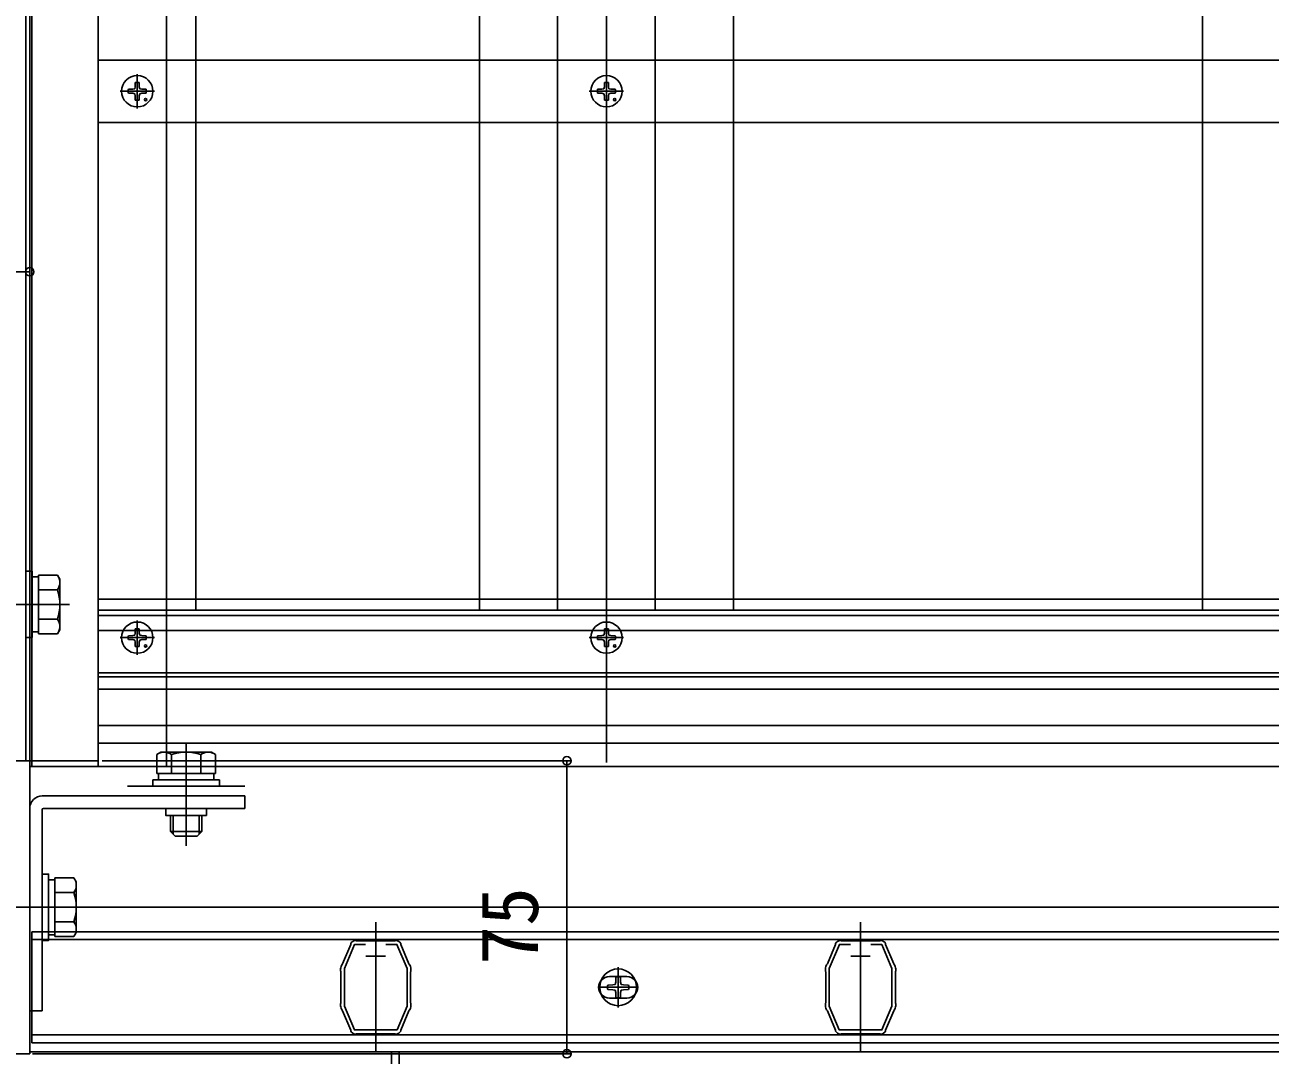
# Model space of a CAD drawing. Units: millimetres, scale not verified. Extents: x -875 to 875, y -1304 to 1296.
# Drawn here: x -591.7 to -273.2, y -1038.6 to -774.9 of the extents above; entities that cross this region are included whole.
import ezdxf
from ezdxf.enums import TextEntityAlignment as Align

# ---------------------------------------------------------------- set-up
doc = ezdxf.new("R2010")
doc.units = ezdxf.units.MM
doc.header["$LTSCALE"] = 8
for name, color, linetype in [('0-2_YKK_11', 7, 'Continuous'), ('0-4_YKK_12', 2, 'Continuous'), ('0-5_YKK_13', 4, 'Continuous'), ('0-6_YKK_D', 6, 'Continuous')]:
    doc.layers.add(name, color=color, linetype=linetype)
doc.styles.add('ＭＳ ゴシック', font='')
doc.styles.get('ＭＳ ゴシック').set_extended_font_data('MS Gothic')

msp = doc.modelspace()

# ---------------------------------------------------------------- linework, layer by layer
at = {"layer": '0-2_YKK_11'}
for p, q in [((-502, -1015.7), (-502, -1010.7)), ((-378, -1015.7), (-378, -1010.7)), ((-504.5, -1013.2), (-499.5, -1013.2)), ((-380.5, -1013.2), (-375.5, -1013.2))]:
    msp.add_line(p, q, dxfattribs=at)
msp.add_lwpolyline([(-590.5, -963.2), (-665.5, -963.2), (-665.5, -1038.2), (-590.5, -1038.2)], close=True, dxfattribs=at)
for points in [[(-507.22, -1009.207), (-507.071, -1009.253), (-506.943, -1009.3), (-497.057, -1009.3), (-496.929, -1009.253), (-496.78, -1009.207)], [(-383.22, -1009.207), (-383.071, -1009.253), (-382.943, -1009.3), (-373.057, -1009.3), (-372.929, -1009.253), (-372.78, -1009.207)], [(-510.883, -1015.901), (-510.683, -1015.424), (-510.585, -1015.321), (-510.488, -1015.219), (-508.409, -1010.275), (-508.403, -1010.138), (-508.388, -1009.983)], [(-504.59, -1010.2), (-507.402, -1010.2), (-510, -1016.382), (-510, -1026.018), (-507.444, -1032.1), (-496.556, -1032.1), (-494, -1026.019), (-494, -1016.382), (-496.598, -1010.2), (-499.41, -1010.2)], [(-495.612, -1009.983), (-495.597, -1010.138), (-495.591, -1010.275), (-493.512, -1015.219), (-493.415, -1015.321), (-493.317, -1015.424), (-493.117, -1015.901)], [(-386.883, -1015.901), (-386.683, -1015.424), (-386.585, -1015.321), (-386.488, -1015.219), (-384.409, -1010.275), (-384.403, -1010.138), (-384.388, -1009.983)], [(-380.59, -1010.2), (-383.402, -1010.2), (-386, -1016.382), (-386, -1026.018), (-383.444, -1032.1), (-372.556, -1032.1), (-370, -1026.019), (-370, -1016.382), (-372.598, -1010.2), (-375.41, -1010.2)], [(-371.612, -1009.983), (-371.597, -1010.138), (-371.591, -1010.275), (-369.512, -1015.219), (-369.415, -1015.321), (-369.317, -1015.424), (-369.117, -1015.901)], [(-511, -1025.918), (-511, -1025.4), (-510.95, -1025.268), (-510.9, -1025.135), (-510.9, -1017.265), (-510.95, -1017.132), (-511, -1017), (-511, -1016.482)], [(-493, -1016.482), (-493, -1017), (-493.05, -1017.132), (-493.1, -1017.265), (-493.1, -1025.135), (-493.05, -1025.268), (-493, -1025.4), (-493, -1025.918)], [(-387, -1025.918), (-387, -1025.4), (-386.95, -1025.268), (-386.9, -1025.135), (-386.9, -1017.265), (-386.95, -1017.132), (-387, -1017), (-387, -1016.482)], [(-369, -1016.482), (-369, -1017), (-369.05, -1017.132), (-369.1, -1017.265), (-369.1, -1025.135), (-369.05, -1025.268), (-369, -1025.4), (-369, -1025.918)], [(-508.387, -1032.417), (-508.403, -1032.262), (-508.409, -1032.125), (-510.488, -1027.181), (-510.585, -1027.079), (-510.683, -1026.976), (-510.883, -1026.499)], [(-493.117, -1026.499), (-493.317, -1026.976), (-493.415, -1027.079), (-493.512, -1027.181), (-495.591, -1032.125), (-495.597, -1032.262), (-495.612, -1032.417)], [(-384.387, -1032.417), (-384.403, -1032.262), (-384.409, -1032.125), (-386.488, -1027.181), (-386.585, -1027.079), (-386.683, -1026.976), (-386.883, -1026.499)], [(-369.117, -1026.499), (-369.317, -1026.976), (-369.415, -1027.079), (-369.512, -1027.181), (-371.591, -1032.125), (-371.597, -1032.262), (-371.612, -1032.417)], [(-497.057, -1033.1), (-506.943, -1033.1), (-507.071, -1033.147), (-507.22, -1033.192)], [(-496.78, -1033.192), (-496.928, -1033.147), (-497.057, -1033.1)], [(-373.057, -1033.1), (-382.943, -1033.1), (-383.071, -1033.147), (-383.22, -1033.192)], [(-372.78, -1033.192), (-372.928, -1033.147), (-373.057, -1033.1)]]:
    msp.add_lwpolyline(points, dxfattribs=at)
for centre, start, end in [((-507.07, -1010.7), 95.73914, 151.44347), ((-496.93, -1010.7), 28.55592, 84.26083), ((-383.07, -1010.7), 95.73914, 151.44347), ((-372.93, -1010.7), 28.55592, 84.26083), ((-509.5, -1016.482), 157.21234, 180.00008), ((-494.5, -1016.482), 360, 22.78773), ((-385.5, -1016.482), 157.21234, 180.00008), ((-370.5, -1016.482), 360, 22.78773), ((-509.5, -1025.918), 179.99998, 202.78771), ((-494.5, -1025.918), 337.21255, 0.00006), ((-385.5, -1025.918), 179.99998, 202.78771), ((-370.5, -1025.918), 337.21255, 0.00006), ((-507.07, -1031.7), 208.55565, 264.26079), ((-496.93, -1031.7), 275.73925, 331.44438), ((-383.07, -1031.7), 208.55565, 264.26079), ((-372.93, -1031.7), 275.73925, 331.44438)]:
    msp.add_arc(centre, 1.5, start, end, dxfattribs=at)
at = {"layer": '0-4_YKK_12'}
for p, q in [((-591.5, -400.7), (-591.5, -963.2)), ((-590.5, -400.7), (-590.5, -963.2)), ((-590, -401.2), (-590, -964.7)), ((-555.5, -401.2), (-555.5, -964.7)), ((-443, -406.7), (-443, -963.7)), ((-475.5, -924.7), (-475.5, -537.2)), ((-455.5, -924.7), (-455.5, -537.2)), ((-430.5, -924.7), (-430.5, -537.2)), ((-410.5, -924.7), (-410.5, -537.2)), ((-290.5, -924.7), (-290.5, -537.2)), ((-573, -964.7), (-573, -924.7)), ((413.699, -924.7), (-573, -924.7)), ((413.699, -926), (-573, -926)), ((413.699, -940.7), (-573, -940.7)), ((413.699, -941.7), (-573, -941.7)), ((-590.5, -964.7), (413.699, -964.7)), ((-590.5, -1037.7), (-590.5, -964.7)), ((-535.5, -969.7), (-565.5, -969.7)), ((-535.5, -972.2), (-565.5, -972.2)), ((-685.5, -1000.7), (729.5, -1000.7)), ((-502, -1004.5), (-502, -1037.9)), ((-378, -1004.5), (-378, -1037.9)), ((-590, -1007), (-590, -1035.4)), ((-590, -1007), (4.003, -1007)), ((-590, -1009), (4.213, -1009)), ((-437.75, -1018.445), (-442.25, -1018.445)), ((-437.75, -1023.945), (-442.25, -1023.945)), ((-590, -1033.4), (6.5, -1033.4)), ((413.699, -1037.7), (-590.5, -1037.7)), ((-590, -1035.4), (6.5, -1035.4)), ((-498, -1037.7), (-498, -1056.2))]:
    msp.add_line(p, q, dxfattribs=at)
for points in [[(-548, -400.7), (-548, -408.7), (-548, -924.7)], [(-573, -954.162), (-554.5, -954.162), (413.699, -954.162)], [(-573, -958.7), (-554.5, -958.7), (413.699, -958.7)], [(-665, -963.2), (-590.5, -963.2), (-573, -963.2)]]:
    msp.add_lwpolyline(points, dxfattribs=at)
for centre, start, end in [((-442.25, -1021.195), 90, 270), ((-437.75, -1021.195), 270, 90)]:
    msp.add_arc(centre, 2.75, start, end, dxfattribs=at)
at = {"layer": '0-5_YKK_13'}
for p, q in [((-573, -408.7), (-573, -944.866)), ((-555.5, -783.866), (-573, -783.866)), ((-555.5, -783.866), (413.699, -783.866)), ((-563.5, -789.621), (-563.519, -790.729)), ((-563, -796.266), (-563, -787.466)), ((-562.5, -789.621), (-562.481, -790.729)), ((-443.5, -789.621), (-443.519, -790.729)), ((-443, -796.266), (-443, -787.466)), ((-442.5, -789.621), (-442.481, -790.729)), ((-567.4, -791.866), (-558.6, -791.866)), ((-565.245, -791.366), (-564.137, -791.347)), ((-565.245, -792.366), (-564.137, -792.386)), ((-564.137, -791.347), (-563.62, -791.246)), ((-564.137, -792.386), (-563.62, -792.486)), ((-563.519, -790.729), (-563.62, -791.246)), ((-563.519, -793.003), (-563.62, -792.486)), ((-563.5, -794.111), (-563.519, -793.003)), ((-562.5, -794.111), (-562.481, -793.003)), ((-562.481, -790.729), (-562.38, -791.246)), ((-562.481, -793.003), (-562.38, -792.486)), ((-561.863, -791.347), (-562.38, -791.246)), ((-561.863, -792.386), (-562.38, -792.486)), ((-560.755, -791.366), (-561.863, -791.347)), ((-560.755, -792.366), (-561.863, -792.386)), ((-447.4, -791.866), (-438.6, -791.866)), ((-445.245, -791.366), (-444.137, -791.347)), ((-445.245, -792.366), (-444.137, -792.386)), ((-444.137, -791.347), (-443.62, -791.246)), ((-444.137, -792.386), (-443.62, -792.486)), ((-443.519, -790.729), (-443.62, -791.246)), ((-443.519, -793.003), (-443.62, -792.486)), ((-443.5, -794.111), (-443.519, -793.003)), ((-442.5, -794.111), (-442.481, -793.003)), ((-442.481, -790.729), (-442.38, -791.246)), ((-442.481, -793.003), (-442.38, -792.486)), ((-441.863, -791.347), (-442.38, -791.246)), ((-441.863, -792.386), (-442.38, -792.486)), ((-440.755, -791.366), (-441.863, -791.347)), ((-440.755, -792.366), (-441.863, -792.386)), ((-555.5, -799.866), (-573, -799.866)), ((-555.5, -799.866), (413.699, -799.866)), ((-588.3, -916.15), (-589.9, -916.15)), ((-588.3, -915.694), (-583.381, -915.694)), ((-588.3, -930.706), (-588.3, -915.694)), ((-582.8, -916.7), (-583.381, -915.694)), ((-582.8, -929.7), (-582.8, -916.7)), ((-588.3, -927.2), (-588.3, -919.2)), ((-588.3, -919.447), (-583.381, -919.447)), ((-580.3, -923.2), (-606.8, -923.2)), ((-555.5, -921.866), (-573, -921.866)), ((-555.5, -921.866), (413.699, -921.866)), ((-588.3, -926.953), (-583.381, -926.953)), ((-582.8, -929.7), (-583.381, -930.706)), ((-555.5, -929.866), (-573, -929.866)), ((-563.5, -929.455), (-563.519, -930.563)), ((-563, -936.1), (-563, -927.3)), ((-562.5, -929.455), (-562.481, -930.563)), ((-555.5, -929.866), (413.699, -929.866)), ((-443.5, -929.455), (-443.519, -930.563)), ((-443, -936.1), (-443, -927.3)), ((-442.5, -929.455), (-442.481, -930.563)), ((-589.9, -930.25), (-588.3, -930.25)), ((-588.3, -930.706), (-583.381, -930.706)), ((-567.4, -931.7), (-558.6, -931.7)), ((-565.245, -931.2), (-564.137, -931.181)), ((-565.245, -932.2), (-564.137, -932.219)), ((-564.137, -931.181), (-563.62, -931.08)), ((-564.137, -932.219), (-563.62, -932.32)), ((-563.519, -930.563), (-563.62, -931.08)), ((-563.519, -932.837), (-563.62, -932.32)), ((-563.5, -933.945), (-563.519, -932.837)), ((-562.5, -933.945), (-562.481, -932.837)), ((-562.481, -930.563), (-562.38, -931.08)), ((-562.481, -932.837), (-562.38, -932.32)), ((-561.863, -931.181), (-562.38, -931.08)), ((-561.863, -932.219), (-562.38, -932.32)), ((-560.755, -931.2), (-561.863, -931.181)), ((-560.755, -932.2), (-561.863, -932.219)), ((-447.4, -931.7), (-438.6, -931.7)), ((-445.245, -931.2), (-444.137, -931.181)), ((-445.245, -932.2), (-444.137, -932.219)), ((-444.137, -931.181), (-443.62, -931.08)), ((-444.137, -932.219), (-443.62, -932.32)), ((-443.519, -930.563), (-443.62, -931.08)), ((-443.519, -932.837), (-443.62, -932.32)), ((-443.5, -933.945), (-443.519, -932.837)), ((-442.5, -933.945), (-442.481, -932.837)), ((-442.481, -930.563), (-442.38, -931.08)), ((-442.481, -932.837), (-442.38, -932.32)), ((-441.863, -931.181), (-442.38, -931.08)), ((-441.863, -932.219), (-442.38, -932.32)), ((-440.755, -931.2), (-441.863, -931.181)), ((-440.755, -932.2), (-441.863, -932.219)), ((-555.5, -944.866), (-573, -944.866)), ((-555.5, -944.866), (413.699, -944.866)), ((-550.5, -958.5), (-550.5, -985)), ((-557, -961), (-558.006, -961.581)), ((-558.006, -966.5), (-558.006, -961.581)), ((-544, -961), (-557, -961)), ((-554.253, -966.5), (-554.253, -961.581)), ((-546.747, -966.5), (-546.747, -961.581)), ((-544, -961), (-542.994, -961.581)), ((-542.994, -966.5), (-542.994, -961.581)), ((-542.994, -966.5), (-558.006, -966.5)), ((-557.55, -966.5), (-557.55, -968.1)), ((-546.5, -966.5), (-554.5, -966.5)), ((-543.45, -968.1), (-543.45, -966.5)), ((-550.5, -979.7), (-550.5, -969.7)), ((-587.3, -972.2), (-535.5, -972.2)), ((-535.5, -975.4), (-535.5, -972.2)), ((-590.5, -1027.2), (-590.5, -975.4)), ((-587.3, -1027.2), (-587.3, -975.7)), ((-587, -975.4), (-535.5, -975.4)), ((-554.5, -977.2), (-554.5, -981.3)), ((-553.852, -981.948), (-553.852, -977.2)), ((-547.148, -981.948), (-547.148, -977.2)), ((-546.5, -981.3), (-546.5, -977.2)), ((-545.3, -975.4), (-545.3, -977.2)), ((-554.5, -981.3), (-546.5, -981.3)), ((-553.3, -982.5), (-554.5, -981.3)), ((-553.3, -982.5), (-547.7, -982.5)), ((-547.7, -982.5), (-546.5, -981.3)), ((-584.1, -993.65), (-585.7, -993.65)), ((-584.1, -993.194), (-579.181, -993.194)), ((-584.1, -1008.206), (-584.1, -993.194)), ((-578.6, -994.2), (-579.181, -993.194)), ((-584.1, -1004.7), (-584.1, -996.7)), ((-578.6, -1007.2), (-578.6, -994.2)), ((-584.1, -996.947), (-579.181, -996.947)), ((-576.1, -1000.7), (-602.6, -1000.7)), ((-593, -1000.7), (-584.8, -1000.7)), ((-584.1, -1004.453), (-579.181, -1004.453)), ((-585.7, -1007.75), (-584.1, -1007.75)), ((-584.1, -1008.206), (-579.181, -1008.206)), ((-578.6, -1007.2), (-579.181, -1008.206)), ((-440.589, -1018.552), (-440.611, -1019.856)), ((-440, -1026.374), (-440, -1016.016)), ((-439.411, -1018.552), (-439.389, -1019.856)), ((-445.179, -1021.195), (-434.821, -1021.195)), ((-442.642, -1020.606), (-441.338, -1020.584)), ((-442.642, -1021.783), (-441.338, -1021.806)), ((-441.338, -1020.584), (-440.73, -1020.465)), ((-441.338, -1021.806), (-440.73, -1021.924)), ((-440.611, -1019.856), (-440.73, -1020.465)), ((-440.611, -1022.533), (-440.73, -1021.924)), ((-439.389, -1019.856), (-439.27, -1020.465)), ((-439.389, -1022.533), (-439.27, -1021.924)), ((-438.662, -1020.584), (-439.27, -1020.465)), ((-438.662, -1021.806), (-439.27, -1021.924)), ((-437.358, -1020.606), (-438.662, -1020.584)), ((-437.358, -1021.783), (-438.662, -1021.806)), ((-440.589, -1023.837), (-440.611, -1022.533)), ((-439.411, -1023.837), (-439.389, -1022.533)), ((-590.5, -1027.2), (-587.3, -1027.2)), ((-498, -1056.7), (-498, -1037.7)), ((-496, -1037.7), (-496, -1055.7))]:
    msp.add_line(p, q, dxfattribs=at)
for points in [[(-591.5, -914.7), (-591.5, -931.7), (-589.9, -931.7), (-589.9, -914.7)], [(-559, -969.7), (-542, -969.7), (-542, -968.1), (-559, -968.1)], [(-587.3, -992.2), (-587.3, -1009.2), (-585.7, -1009.2), (-585.7, -992.2)]]:
    msp.add_lwpolyline(points, close=True, dxfattribs=at)
msp.add_lwpolyline([(-555.7, -975.4), (-555.7, -977.2), (-545.3, -977.2)], dxfattribs=at)
for centre, radius in [((-563, -791.866), 4), ((-443, -791.866), 4), ((-560.879, -793.988), 0.3), ((-440.879, -793.988), 0.3), ((-563, -931.7), 4), ((-443, -931.7), 4), ((-560.879, -933.821), 0.3), ((-440.879, -933.821), 0.3), ((-440, -1021.195), 4.708)]:
    msp.add_circle(centre, radius, dxfattribs=at)
for centre, radius, start, end in [((-563, -791.866), 2.3, 77.44414, 102.55586), ((-443, -791.866), 2.3, 77.44414, 102.55586), ((-563, -791.866), 2.3, 167.44414, 192.55586), ((-563, -791.866), 2.3, 347.44414, 12.55586), ((-443, -791.866), 2.3, 167.44414, 192.55586), ((-443, -791.866), 2.3, 347.44414, 12.55586), ((-563, -791.866), 2.3, 257.44414, 282.55586), ((-443, -791.866), 2.3, 257.44414, 282.55586), ((-586.123, -917.571), 3.323, 325.61575, 34.38425), ((-595.219, -923.2), 12.419, 342.41205, 17.58795), ((-586.123, -928.829), 3.323, 325.61575, 34.38425), ((-563, -931.7), 2.3, 77.44414, 102.55586), ((-443, -931.7), 2.3, 77.44414, 102.55586), ((-563, -931.7), 2.3, 167.44414, 192.55586), ((-563, -931.7), 2.3, 347.44414, 12.55586), ((-443, -931.7), 2.3, 167.44414, 192.55586), ((-443, -931.7), 2.3, 347.44414, 12.55586), ((-563, -931.7), 2.3, 257.44414, 282.55586), ((-443, -931.7), 2.3, 257.44414, 282.55586), ((-556.129, -964.323), 3.323, 55.61575, 124.38425), ((-550.5, -973.419), 12.419, 72.41205, 107.58795), ((-544.871, -964.323), 3.323, 55.61575, 124.38425), ((-587.3, -975.4), 3.2, 90, 180), ((-587, -975.7), 0.3, 90, 180), ((-581.923, -995.071), 3.323, 325.61575, 34.38425), ((-591.019, -1000.7), 12.419, 342.41205, 17.58795), ((-581.923, -1006.329), 3.323, 325.61575, 34.38425), ((-440, -1021.195), 2.707, 77.44414, 102.55586), ((-440, -1021.195), 2.707, 167.44414, 192.55586), ((-440, -1021.195), 2.707, 347.44414, 12.55586), ((-440, -1021.195), 2.707, 257.44414, 282.55586)]:
    msp.add_arc(centre, radius, start, end, dxfattribs=at)
at = {"layer": '0-6_YKK_D'}
for p, q in [((-665.5, -838.05), (-590.5, -838.05)), ((-572, -963.2), (-452.1, -963.2)), ((-453.1, -1038.2), (-453.1, -963.2)), ((-589.8, -1038.2), (-452.1, -1038.2))]:
    msp.add_line(p, q, dxfattribs=at)
for centre in [(-590.5, -838.05), (-453.1, -963.2), (-453.1, -1038.2)]:
    msp.add_circle(centre, 1.075, dxfattribs=at)

# ---------------------------------------------------------------- texts
at = {"layer": '0-6_YKK_D', "style": 'ＭＳ ゴシック'}
msp.add_text('75', height=14.66, rotation=90, dxfattribs=at).set_placement((-456.1, -1015.473), align=Align.BOTTOM_LEFT)

doc.saveas('drawing.dxf')
